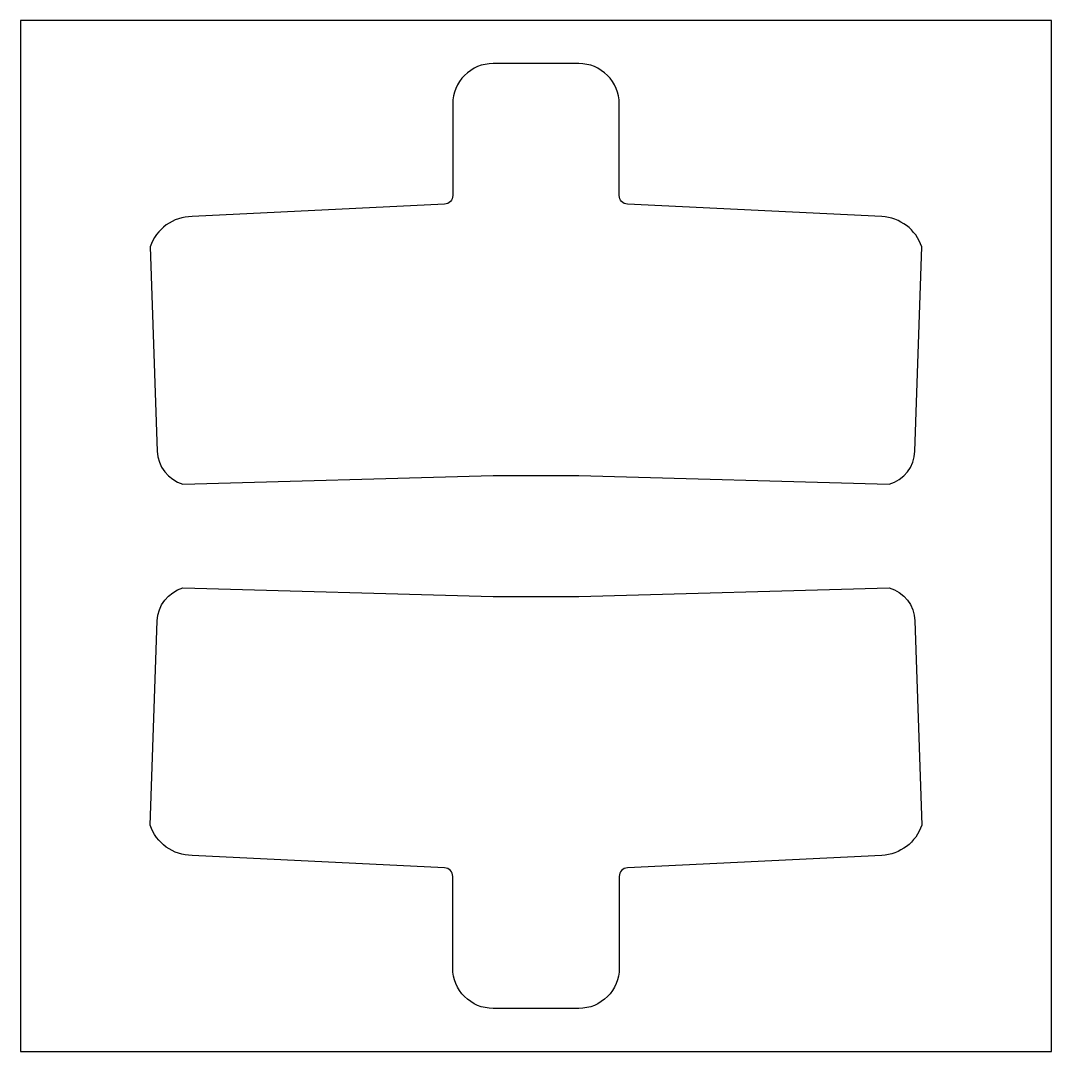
# Model space of a CAD drawing. Header units: millimetres. Extents: x 0 to 30, y 0 to 30.
import ezdxf

# ---------------------------------------------------------------- set-up
doc = ezdxf.new("R2010")
doc.units = ezdxf.units.MM
doc.layers.add('ox-tandem-tco', color=1, linetype='Continuous')

msp = doc.modelspace()

# ---------------------------------------------------------------- linework, layer by layer
at = {"layer": 'ox-tandem-tco'}
msp.add_lwpolyline([(0, 30), (0, 0), (30, 0), (30, 30)], close=True, dxfattribs=at)
for points in [[(12.577, 27.577), (12.577, 24.907, -0.399969), (12.339, 24.657), (4.994, 24.298, 0.320765), (3.77, 23.413), (3.975, 17.465, 0.326648), (4.723, 16.513), (13.75, 16.757), (16.25, 16.757), (25.275, 16.513, 0.335173), (26.025, 17.467), (26.23, 23.413, 0.308735), (25.063, 24.296), (17.661, 24.657, -0.400008), (17.423, 24.907), (17.423, 27.577, 0.414214), (16.25, 28.75), (13.75, 28.75, 0.414214)], [(12.577, 2.423), (12.577, 5.093, 0.399969), (12.339, 5.343), (4.994, 5.702, -0.320765), (3.77, 6.587), (3.975, 12.535, -0.326648), (4.723, 13.487), (13.75, 13.243), (16.25, 13.243), (25.275, 13.487, -0.335173), (26.025, 12.533), (26.23, 6.587, -0.308735), (25.063, 5.704), (17.661, 5.343, 0.400008), (17.423, 5.093), (17.423, 2.423, -0.414214), (16.25, 1.25), (13.75, 1.25, -0.414214)]]:
    msp.add_lwpolyline(points, format="xyb", close=True, dxfattribs=at)

doc.saveas('drawing.dxf')
